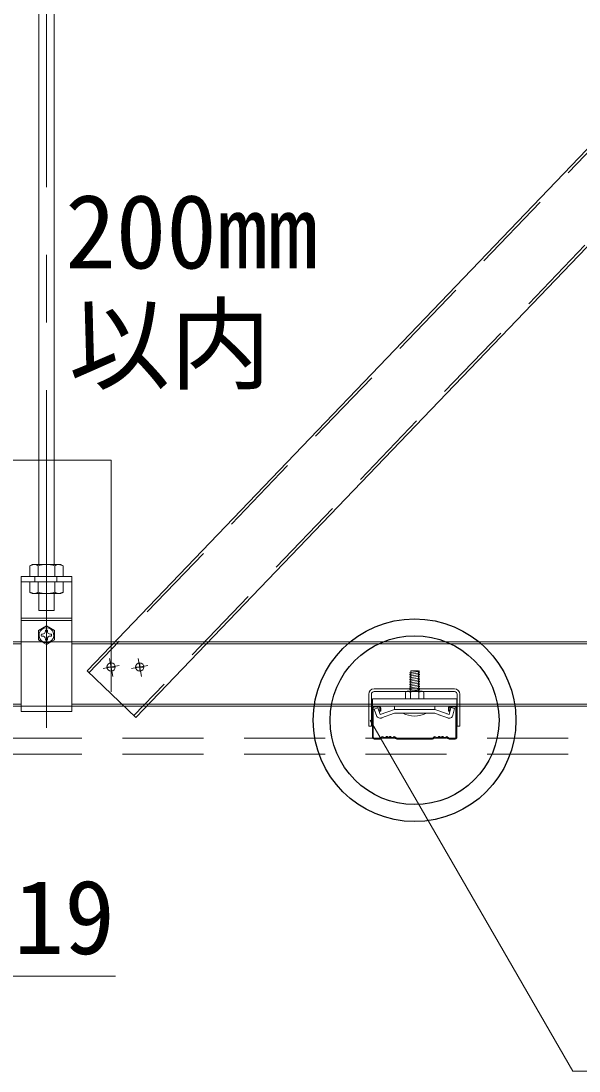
# Model space of a CAD drawing. Units: millimetres, scale not verified. Extents: x -7800 to 7800, y -5578 to 5491.
# Drawn here: x -3420 to -3089, y -1261 to -639 of the extents above; entities that cross this region are included whole.
import ezdxf
from ezdxf.enums import TextEntityAlignment as Align

# ---------------------------------------------------------------- set-up
doc = ezdxf.new("R2010")
doc.units = ezdxf.units.MM
doc.header["$LTSCALE"] = 40
doc.linetypes.add('CHAIN1', pattern=[8, 5, -1, 1, -1])
doc.linetypes.add('DASHED1', pattern=[1.8, 1.2, -0.6])
for name, color, linetype, lineweight in [('2-0_中心線', 4, 'CHAIN1', 9), ('2-1_吊り材', 4, 'Continuous', 9), ('2-2_野縁受け', 3, 'Continuous', 18), ('2-3_野縁', 7, 'Continuous', 18), ('2-4_斜め部材', 3, 'DASHED1', 18), ('2-5_寸法', 3, 'Continuous', 18), ('2-6_文字', 3, 'Continuous', 18), ('2-A_クリップ', 3, 'Continuous', 18), ('2-B_ビス', 7, 'Continuous', 18), ('2-C_パネル', 4, 'DASHED1', 9), ('2-E', 2, 'Continuous', 25)]:
    doc.layers.add(name, color=color, linetype=linetype, lineweight=lineweight)
doc.styles.add('ＭＳ ゴシック', font='')
doc.styles.get('ＭＳ ゴシック').set_extended_font_data('MS Gothic')

msp = doc.modelspace()

# ---------------------------------------------------------------- linework, layer by layer
at = {"layer": '2-0_中心線'}
for p, q in [((-3404.54, -1057.57), (-3404.54, -120.09)), ((-3365.24, -1027.12), (-3367.1, -1016.54)), ((-3348.29, -1027.12), (-3350.16, -1016.54)), ((-3361.44, -1020.71), (-3370.99, -1022.39)), ((-3344.5, -1020.71), (-3354.05, -1022.39))]:
    msp.add_line(p, q, dxfattribs=at)
at = {"layer": '2-1_吊り材', "color": 3, "lineweight": 18}
for p, q in [((-3408.99, -135.2), (-3408.99, -960.9)), ((-3399.99, -135.2), (-3399.99, -960.9))]:
    msp.add_line(p, q, dxfattribs=at)
at = {"layer": '2-1_吊り材', "color": 7, "lineweight": 18}
for p, q in [((-3412.97, -960.9), (-3414.29, -961.66)), ((-3414.29, -967.9), (-3414.29, -961.66)), ((-3409.39, -967.9), (-3409.39, -961.66)), ((-3399.59, -967.9), (-3399.59, -961.66)), ((-3396, -960.9), (-3394.69, -961.66)), ((-3394.69, -967.9), (-3394.69, -961.66)), ((-3419.49, -1047.9), (-3419.49, -967.9)), ((-3414.29, -967.9), (-3394.69, -967.9)), ((-3419.49, -992.7), (-3389.49, -992.7)), ((-3419.49, -994.08), (-3389.49, -994.08)), ((-3405.14, -999.76), (-3405.14, -1000.31)), ((-3403.94, -999.76), (-3403.94, -1000.57)), ((-3403.94, -999.76), (-3403.94, -1000.31)), ((-3407.13, -1006.7), (-3409.3, -1005.45)), ((-3407.47, -1002.1), (-3406.89, -1002.1)), ((-3407.47, -1003.3), (-3406.89, -1003.3)), ((-3405.14, -1005.64), (-3405.14, -1005.08)), ((-3403.94, -1005.64), (-3403.94, -1004.82)), ((-3403.94, -1005.64), (-3403.94, -1005.08)), ((-3401.6, -1002.1), (-3402.18, -1002.1)), ((-3401.6, -1003.3), (-3402.18, -1003.3)), ((-3401.94, -1006.7), (-3399.77, -1005.45)), ((-3389.49, -1047.9), (-3419.49, -1047.9))]:
    msp.add_line(p, q, dxfattribs=at)
at = {"layer": '2-1_吊り材', "color": 7, "linetype": 'DASHED1', "lineweight": 18}
for p, q in [((-3411.31, -967.9), (-3411.31, -971.1)), ((-3398.31, -967.9), (-3398.31, -971.1)), ((-3419.49, -971.1), (-3389.49, -971.1)), ((-3394.69, -971.1), (-3414.29, -971.1)), ((-3414.29, -971.1), (-3414.29, -977.34)), ((-3409.39, -971.1), (-3409.39, -977.34)), ((-3399.59, -971.1), (-3399.59, -977.34)), ((-3394.69, -971.1), (-3394.69, -977.34)), ((-3412.97, -978.1), (-3414.29, -977.34)), ((-3396, -978.1), (-3412.97, -978.1)), ((-3408.99, -978.1), (-3408.99, -988.14)), ((-3399.99, -978.1), (-3399.99, -988.14)), ((-3396, -978.1), (-3394.69, -977.34)), ((-3408.99, -988.14), (-3399.99, -988.14)), ((-3389.49, -1006.7), (-3419.49, -1006.7)), ((-3404.54, -1008.2), (-3407.13, -1006.7)), ((-3404.54, -1008.2), (-3401.94, -1006.7)), ((-3389.49, -1044.7), (-3419.49, -1044.7))]:
    msp.add_line(p, q, dxfattribs=at)
at = {"layer": '2-1_吊り材', "color": 7, "lineweight": 18}
for points in [[(-3412.97, -960.9), (-3408.82, -960.9), (-3396, -960.9)], [(-3419.49, -967.9), (-3389.49, -967.9), (-3389.49, -1047.9)], [(-3404.54, -997.2), (-3409.3, -999.95), (-3409.3, -1005.45)], [(-3404.54, -997.2), (-3399.77, -999.95), (-3399.77, -1005.45)]]:
    msp.add_lwpolyline(points, dxfattribs=at)
for centre, radius, start, end in [((-3411.08, -967.67), 6.81, 96.34294, 118.04132), ((-3412, -965.77), 4.88, 57.57118, 88.04459), ((-3404.49, -977.11), 16.22, 72.41205, 107.58797), ((-3396.97, -965.77), 4.88, 91.95543, 122.42883), ((-3397.89, -967.67), 6.81, 61.95869, 83.65707), ((-3404.54, -1002.7), 4.4, 294.61987, 245.38013), ((-3406.73, -1000.5), 1.6, 264.363, 6.67345), ((-3404.54, -1002.7), 3, 78.46304, 101.53696), ((-3402.34, -1000.5), 1.6, 173.32655, 275.637), ((-3404.54, -1002.7), 3, 168.46304, 191.51331), ((-3406.73, -1004.89), 1.6, 353.32655, 95.637), ((-3404.54, -1002.7), 3, 258.46304, 281.53696), ((-3402.34, -1004.89), 1.6, 84.363, 186.67345), ((-3404.54, -1002.7), 3, 348.48669, 11.53696)]:
    msp.add_arc(centre, radius, start, end, dxfattribs=at)
at = {"layer": '2-1_吊り材', "color": 7, "linetype": 'DASHED1', "lineweight": 18}
for centre, radius, start, end in [((-3411.08, -971.33), 6.81, 241.95869, 263.65707), ((-3412, -973.22), 4.88, 271.95543, 302.42883), ((-3404.49, -961.88), 16.22, 252.41205, 287.58797), ((-3396.97, -973.22), 4.88, 237.57118, 268.04459), ((-3397.89, -971.33), 6.81, 276.34294, 298.04132), ((-3404.54, -1002.7), 4.4, 245.38013, 294.61987)]:
    msp.add_arc(centre, radius, start, end, dxfattribs=at)
at = {"layer": '2-2_野縁受け'}
for p, q in [((-3694.86, -1006.7), (-3419.49, -1006.7)), ((-3389.49, -1006.7), (-2519.49, -1006.7)), ((-3698.55, -1007.9), (-3419.49, -1007.9)), ((-3389.49, -1007.9), (-2243.91, -1007.9)), ((-3807.96, -1043.5), (-3419.49, -1043.5)), ((-3389.49, -1043.5), (-2243.91, -1043.5)), ((-4289.49, -1044.7), (-3419.49, -1044.7)), ((-3389.49, -1044.7), (-3378.12, -1044.7)), ((-3378.12, -1044.7), (-3347.27, -1044.7)), ((-3347.27, -1044.7), (-2519.49, -1044.7))]:
    msp.add_line(p, q, dxfattribs=at)
at = {"layer": '2-3_野縁'}
for p, q in [((-3211.49, -1045.7), (-3211.49, -1063.23)), ((-3210.99, -1063.18), (-3210.99, -1045.7)), ((-3207.49, -1044.7), (-3210.49, -1044.7)), ((-3207.49, -1045.2), (-3210.49, -1045.2)), ((-3206.99, -1047.7), (-3206.99, -1045.7)), ((-3206.99, -1047.7), (-3206.49, -1047.7)), ((-3206.49, -1047.7), (-3206.49, -1045.7)), ((-3166.49, -1047.7), (-3166.49, -1045.7)), ((-3165.99, -1047.7), (-3166.49, -1047.7)), ((-3165.99, -1047.7), (-3165.99, -1045.7)), ((-3165.49, -1044.7), (-3162.49, -1044.7)), ((-3165.49, -1045.2), (-3162.49, -1045.2)), ((-3161.99, -1063.22), (-3161.99, -1045.7)), ((-3161.49, -1045.7), (-3161.49, -1063.15)), ((-3206.55, -1063.55), (-3205.84, -1062.84)), ((-3205.84, -1062.84), (-3206.55, -1063.55)), ((-3198.13, -1062.84), (-3197.43, -1063.55)), ((-3174.84, -1062.84), (-3175.55, -1063.55)), ((-3166.43, -1063.55), (-3167.13, -1062.84)), ((-3167.13, -1062.84), (-3166.43, -1063.55)), ((-3210.49, -1063.7), (-3206.9, -1063.7)), ((-3210.49, -1063.7), (-3206.9, -1063.7)), ((-3206.9, -1064.2), (-3210.49, -1064.2)), ((-3206.9, -1064.2), (-3210.49, -1064.2)), ((-3205.49, -1063.2), (-3206.2, -1063.9)), ((-3205.49, -1063.2), (-3206.2, -1063.9)), ((-3198.49, -1063.2), (-3197.78, -1063.9)), ((-3197.07, -1063.7), (-3186.49, -1063.7)), ((-3197.07, -1064.2), (-3186.49, -1064.2)), ((-3175.9, -1063.7), (-3186.49, -1063.7)), ((-3175.9, -1064.2), (-3186.49, -1064.2)), ((-3174.49, -1063.2), (-3175.19, -1063.9)), ((-3167.49, -1063.2), (-3166.78, -1063.9)), ((-3167.49, -1063.2), (-3166.78, -1063.9)), ((-3162.49, -1063.7), (-3166.07, -1063.7)), ((-3162.49, -1063.7), (-3166.07, -1063.7)), ((-3166.07, -1064.2), (-3162.49, -1064.2)), ((-3166.07, -1064.2), (-3162.49, -1064.2))]:
    msp.add_line(p, q, dxfattribs=at)
for centre, radius, start, end in [((-3210.49, -1045.7), 1, 90.00299, 180.00299), ((-3210.49, -1045.7), 0.5, 90.00299, 180.00299), ((-3207.49, -1045.7), 1, 0.00299, 90.00299), ((-3207.49, -1045.7), 0.5, 0.00299, 90.00299), ((-3165.49, -1045.7), 1, 89.99696, 179.99699), ((-3165.49, -1045.7), 0.5, 89.99696, 179.99699), ((-3162.49, -1045.7), 1, 359.99699, 89.99699), ((-3162.49, -1045.7), 0.5, 359.99699, 89.99699), ((-3205.49, -1063.2), 0.5, 46.39717, 135), ((-3204.24, -1061.88), 1.31, 226.39716, 313.6028), ((-3202.99, -1063.2), 0.5, 36.86987, 133.6028), ((-3200.99, -1063.2), 0.5, 36.86987, 143.1301), ((-3200.99, -1063.2), 0.5, 46.39717, 143.1301), ((-3199.74, -1061.88), 1.31, 226.39716, 313.6028), ((-3198.49, -1063.2), 0.5, 44.99998, 133.60281), ((-3174.49, -1063.2), 0.5, 46.39719, 135.00002), ((-3173.24, -1061.88), 1.31, 226.39719, 313.60283), ((-3171.99, -1063.2), 0.5, 36.86989, 143.1301), ((-3171.99, -1063.2), 0.5, 36.86989, 133.60281), ((-3169.99, -1063.2), 0.5, 46.39719, 143.13011), ((-3168.74, -1061.88), 1.31, 226.39719, 313.60283), ((-3167.49, -1063.2), 0.5, 45, 133.60283), ((-3210.49, -1063.2), 1, 177.476, 270), ((-3210.49, -1063.2), 1, 177.476, 270), ((-3210.49, -1063.2), 0.5, 177.476, 270), ((-3210.49, -1063.2), 0.5, 177.476, 270), ((-3206.9, -1063.2), 0.5, 269.99998, 314.99998), ((-3206.9, -1063.2), 0.5, 270, 314.99998), ((-3206.9, -1063.2), 1, 270, 315), ((-3206.9, -1063.2), 1, 270, 314.99998), ((-3204.24, -1061.88), 1.81, 226.39716, 313.6028), ((-3201.99, -1062.45), 1.25, 216.86989, 323.1301), ((-3201.99, -1062.45), 0.75, 216.86989, 323.1301), ((-3199.74, -1061.88), 1.81, 226.39716, 313.6028), ((-3197.07, -1063.2), 1, 225, 270), ((-3197.07, -1063.2), 0.5, 225, 270), ((-3175.9, -1063.2), 0.5, 270, 315), ((-3175.9, -1063.2), 1, 270, 315), ((-3173.24, -1061.88), 1.81, 226.39719, 313.60283), ((-3170.99, -1062.45), 1.25, 216.8699, 323.13011), ((-3170.99, -1062.45), 0.75, 216.8699, 323.13011), ((-3168.74, -1061.88), 1.81, 226.39719, 313.60283), ((-3166.07, -1063.2), 1, 225, 270), ((-3166.07, -1063.2), 1, 225.00002, 270), ((-3166.07, -1063.2), 0.5, 225, 270), ((-3166.07, -1063.2), 0.5, 225.00002, 270), ((-3162.49, -1063.2), 1, 270, 2.524), ((-3162.49, -1063.2), 1, 269.99995, 2.524), ((-3162.49, -1063.2), 0.5, 270, 2.524), ((-3162.49, -1063.2), 0.5, 269.99995, 2.524)]:
    msp.add_arc(centre, radius, start, end, dxfattribs=at)
at = {"layer": '2-4_斜め部材'}
for p, q in [((-2564.04, -174.78), (-3379.23, -1024.86)), ((-2537.48, -200.26), (-3352.67, -1050.33))]:
    msp.add_line(p, q, dxfattribs=at)
at = {"layer": '2-5_寸法'}
for p, q in [((-2565.19, -173.68), (-3380.39, -1023.75)), ((-2536.32, -201.36), (-3351.52, -1051.44)), ((-3380.39, -1023.75), (-3351.52, -1051.44))]:
    msp.add_line(p, q, dxfattribs=at)
at = {"layer": '2-5_寸法', "color": 4, "lineweight": 9}
for p, q in [((-3441.81, -899.18), (-3404.51, -899.18)), ((-3404.51, -899.18), (-3366.22, -899.18)), ((-3366.22, -899.18), (-3366.22, -1036.16))]:
    msp.add_line(p, q, dxfattribs=at)
at = {"layer": '2-6_文字', "color": 7}
for p, q in [((-3212.7, -1053.06), (-3092.82, -1260.7)), ((-3693.63, -1204.65), (-3363.63, -1204.65)), ((-3092.82, -1260.7), (-2342.82, -1260.7))]:
    msp.add_line(p, q, dxfattribs=at)
at = {"layer": '2-A_クリップ'}
for p, q in [((-3183.46, -1024.06), (-3189.46, -1024.91)), ((-3189.46, -1024.91), (-3188.71, -1025.3)), ((-3183.46, -1025.06), (-3189.46, -1025.91)), ((-3188.71, -1035.92), (-3188.71, -1023.91)), ((-3188.71, -1023.91), (-3184.21, -1023.91)), ((-3183.46, -1024.06), (-3184.21, -1023.91)), ((-3184.21, -1035.92), (-3184.21, -1023.94)), ((-3183.46, -1025.06), (-3184.21, -1024.67)), ((-3189.46, -1025.91), (-3188.71, -1026.3)), ((-3183.46, -1026.06), (-3184.21, -1025.67)), ((-3183.46, -1027.06), (-3184.21, -1026.67)), ((-3183.46, -1028.06), (-3184.21, -1027.67)), ((-3183.46, -1029.06), (-3184.21, -1028.67)), ((-3183.46, -1030.06), (-3184.21, -1029.67)), ((-3183.46, -1031.06), (-3184.21, -1030.67)), ((-3183.46, -1032.06), (-3184.21, -1031.67)), ((-3213.67, -1037.7), (-3213.67, -1056.48)), ((-3212.07, -1037.7), (-3212.07, -1056.48)), ((-3162.87, -1034.5), (-3210.47, -1034.5)), ((-3162.87, -1036.1), (-3210.47, -1036.1)), ((-3191.96, -1036.92), (-3191.96, -1040.42)), ((-3191.29, -1036.08), (-3191.76, -1036.32)), ((-3191.29, -1036.08), (-3191.76, -1036.32)), ((-3190.96, -1035.92), (-3181.96, -1035.92)), ((-3190.6, -1036.01), (-3188.96, -1036.42)), ((-3190.6, -1036.01), (-3188.96, -1036.42)), ((-3189.46, -1034.91), (-3188.71, -1035.3)), ((-3183.46, -1035.06), (-3189.46, -1035.91)), ((-3183.46, -1035.06), (-3189.46, -1035.91)), ((-3188.96, -1036.42), (-3188.96, -1036.43)), ((-3188.96, -1036.43), (-3188.96, -1040.42)), ((-3184.24, -1036.31), (-3183.96, -1036.41)), ((-3183.46, -1033.06), (-3184.21, -1032.67)), ((-3183.46, -1034.06), (-3184.21, -1033.67)), ((-3183.46, -1035.06), (-3184.21, -1034.67)), ((-3183.46, -1035.06), (-3184.21, -1034.67)), ((-3183.74, -1035.92), (-3184.21, -1035.67)), ((-3183.74, -1035.92), (-3184.21, -1035.67)), ((-3182.31, -1036), (-3183.96, -1036.41)), ((-3182.31, -1036), (-3183.96, -1036.41)), ((-3181.63, -1036.08), (-3181.16, -1036.31)), ((-3181.63, -1036.08), (-3181.16, -1036.31)), ((-3180.96, -1036.92), (-3180.96, -1040.42)), ((-3161.27, -1037.7), (-3161.27, -1056.48)), ((-3159.67, -1037.7), (-3159.67, -1056.48)), ((-3211.46, -1040.42), (-3161.46, -1040.42)), ((-3211.46, -1040.42), (-3211.46, -1044.72)), ((-3191.96, -1040.42), (-3180.96, -1040.42)), ((-3161.46, -1044.72), (-3161.46, -1040.42)), ((-3161.46, -1043.52), (-3161.27, -1043.52)), ((-3211.46, -1044.72), (-3161.46, -1044.72)), ((-3208.25, -1045.71), (-3210.41, -1046.49)), ((-3209.22, -1049.78), (-3210.41, -1046.49)), ((-3209.01, -1050.34), (-3210.41, -1046.49)), ((-3206.81, -1049.65), (-3208.25, -1045.71)), ((-3198.45, -1046.61), (-3206.81, -1049.65)), ((-3206.04, -1051.71), (-3198.35, -1048.91)), ((-3198.45, -1044.72), (-3198.45, -1046.61)), ((-3198.45, -1046.61), (-3186.46, -1046.61)), ((-3179.46, -1048.91), (-3193.46, -1048.91)), ((-3174.46, -1046.61), (-3186.46, -1046.61)), ((-3174.46, -1046.61), (-3186.46, -1046.61)), ((-3174.46, -1046.61), (-3186.46, -1046.61)), ((-3186.46, -1048.91), (-3177.31, -1048.91)), ((-3186.46, -1048.91), (-3176.73, -1048.91)), ((-3186.46, -1048.91), (-3175.24, -1048.91)), ((-3176.97, -1048.91), (-3175.24, -1048.91)), ((-3176.48, -1048.91), (-3174.57, -1048.91)), ((-3171.32, -1050.09), (-3174.57, -1048.91)), ((-3174.46, -1046.61), (-3167.06, -1049.3)), ((-3174.45, -1044.72), (-3174.45, -1046.61)), ((-3166.87, -1051.71), (-3172.06, -1049.82)), ((-3167.36, -1049.19), (-3166.1, -1049.65)), ((-3163.85, -1050.14), (-3162.79, -1046.19)), ((-3161.46, -1044.72), (-3161.27, -1044.72)), ((-3212.07, -1056.48), (-3213.67, -1056.48)), ((-3159.67, -1056.48), (-3161.27, -1056.48))]:
    msp.add_line(p, q, dxfattribs=at)
for points in [[(-3183.46, -1026.06), (-3189.46, -1026.91), (-3188.71, -1027.3)], [(-3183.46, -1027.06), (-3189.46, -1027.91), (-3188.71, -1028.3)], [(-3183.46, -1028.06), (-3189.46, -1028.91), (-3188.71, -1029.3)], [(-3183.46, -1029.06), (-3189.46, -1029.91), (-3188.71, -1030.3)], [(-3183.46, -1030.06), (-3189.46, -1030.91), (-3188.71, -1031.3)], [(-3183.46, -1031.06), (-3189.46, -1031.91), (-3188.71, -1032.3)], [(-3183.46, -1032.06), (-3189.46, -1032.91), (-3188.71, -1033.3)], [(-3183.46, -1033.06), (-3189.46, -1033.91), (-3188.71, -1034.3)], [(-3183.46, -1034.06), (-3189.46, -1034.91), (-3188.71, -1035.3)], [(-3184.24, -1036.31), (-3183.96, -1036.41), (-3183.96, -1040.42)], [(-3206.81, -1049.65), (-3208.25, -1045.71), (-3210.41, -1046.49)], [(-3186.46, -1048.91), (-3197.67, -1048.91), (-3198.35, -1048.91)], [(-3166.1, -1049.65), (-3165.01, -1045.6), (-3162.79, -1046.19)]]:
    msp.add_lwpolyline(points, dxfattribs=at)
for centre, radius, start, end in [((-3210.47, -1037.7), 3.2, 90, 180), ((-3210.47, -1037.7), 1.6, 90, 180), ((-3190.96, -1036.92), 1, 90, 180), ((-3190.84, -1036.98), 1, 75.942, 116.60205), ((-3190.84, -1036.98), 1, 75.942, 116.60205), ((-3186.46, -1042.42), 6.5, 70.01814, 112.61984), ((-3186.46, -1042.42), 6.5, 70.01814, 112.61984), ((-3182.07, -1036.98), 1, 63.73466, 103.8602), ((-3182.07, -1036.98), 1, 63.73466, 103.8602), ((-3181.96, -1036.92), 1, 0, 90), ((-3162.87, -1037.7), 3.2, 0, 90), ((-3162.87, -1037.7), 1.6, 0, 90), ((-3206.85, -1049.55), 2.3, 199.99997, 299.99998), ((-3186.46, -1034.91), 15.65, 243.43492, 296.56505), ((-3166.07, -1049.55), 2.3, 244.99998, 345)]:
    msp.add_arc(centre, radius, start, end, dxfattribs=at)
at = {"layer": '2-B_ビス'}
for p, q in [((-3366.22, -1019.05), (-3366.22, -1024.05)), ((-3349.28, -1019.05), (-3349.28, -1024.05)), ((-3368.72, -1021.55), (-3363.72, -1021.55)), ((-3368.72, -1021.55), (-3363.72, -1021.55)), ((-3351.78, -1021.55), (-3346.78, -1021.55)), ((-3351.78, -1021.55), (-3346.78, -1021.55))]:
    msp.add_line(p, q, dxfattribs=at)
for centre in [(-3366.22, -1021.55), (-3349.28, -1021.55)]:
    msp.add_circle(centre, 2.5, dxfattribs=at)
at = {"layer": '2-C_パネル'}
for p, q in [((-4583.5, -1063.7), (-2243.91, -1063.7)), ((-4583.5, -1073.2), (-2243.91, -1073.2))]:
    msp.add_line(p, q, dxfattribs=at)
at = {"layer": '2-E'}
for radius in [60, 50]:
    msp.add_circle((-3186.49, -1053.03), radius, dxfattribs=at)

# ---------------------------------------------------------------- texts
at = {"layer": '2-5_寸法', "color": 7, "style": 'ＭＳ ゴシック'}
for s, p in [('200mm', (-3393.39, -798.83)), ('以内', (-3391.34, -865.65))]:
    msp.add_text(s, height=43.99, dxfattribs=at).set_placement(p, align=Align.BOTTOM_LEFT)
at = {"layer": '2-6_文字', "color": 7, "style": 'ＭＳ ゴシック'}
msp.add_text('野緑：CW-19', height=43.99, dxfattribs=at).set_placement((-3693.63, -1204.65), align=Align.BOTTOM_LEFT)

doc.saveas('drawing.dxf')
